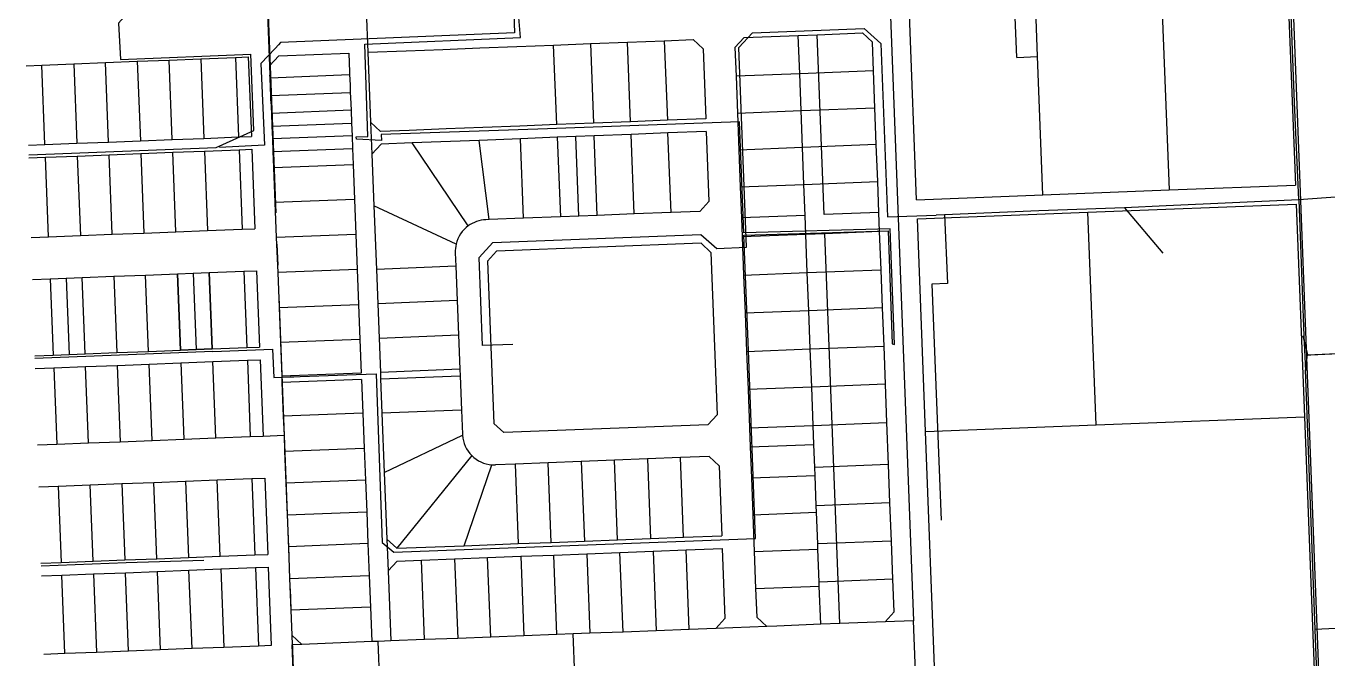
# Model space of a CAD drawing. Extents: x 686362 to 705426, y 5834844 to 5858570.
# Drawn here: x 687311 to 687935, y 5835916 to 5836219 of the extents above; entities that cross this region are included whole.
import ezdxf

# ---------------------------------------------------------------- set-up
doc = ezdxf.new("R2010")
doc.units = 0
doc.header["$LTSCALE"] = 5
doc.linetypes.add('foc-QUARTERLINE', pattern=[33, 25, -3, 2, -3])
for name, color, linetype in [('AS-POWER', 104, 'foc-POWER'), ('F-RW', 190, 'Continuous'), ('L-QSEC', 8, 'foc-QUARTERLINE'), ('L-TITLEDB', 4, 'Continuous')]:
    doc.layers.add(name, color=color, linetype=linetype)
doc.styles.add('foc-LtypeFont', font='ARIALN.TTF', dxfattribs={"height": 7.35})
doc.linetypes.add('foc-POWER', pattern='A,6,-1,["P",foc-LtypeFont,S=0.2,R=0,X=-0.625,Y=-0.75],-1.24,4', length=12.24)

msp = doc.modelspace()

# ---------------------------------------------------------------- linework, layer by layer
at = {"layer": 'AS-POWER', "flags": 128}
for points in [[(687358.546, 5836253.804), (687359.66, 5836224.819), (687355.698, 5836220.376), (687356.552, 5836202.974), (687419.012, 5836205.527)], [(687545.962, 5836238.457), (687544.516, 5836238.414), (687545.263, 5836215.715), (687433.286, 5836211.053), (687432.261, 5836209.962), (687430.586, 5836208.18), (687423.858, 5836201.022), (687425.625, 5836161.903), (687404.062, 5836160.855)], [(687469.57, 5836164.888), (687469.44, 5836165.972), (687474.983, 5836166.126), (687473.53, 5836210.26), (687548.099, 5836213.423), (687545.962, 5836238.457)], [(687918.697, 5836182.307), (687916.877, 5836228.435)], [(687544.414, 5836066.56), (687529.905, 5836066.071), (687528.257, 5836108.113), (687534.897, 5836115.296), (687634.404, 5836119.171), (687642.058, 5836112.409), (687656.24, 5836113.065), (687652.683, 5836208.709), (687659.155, 5836215.749), (687712.583, 5836217.835), (687720.598, 5836210.602), (687723.794, 5836127.608), (687747.114, 5836128.516)], [(687420.527, 5836168.888), (687419.012, 5836205.527)], [(687920.704, 5836135.82), (687918.697, 5836182.307)], [(687402.435, 5836160.791), (687420.527, 5836168.888)], [(687561.017, 5836169.834), (687481.431, 5836166.998), (687481.624, 5836164.228), (687469.57, 5836164.888)], [(687726.122, 5836066.813), (687727.129, 5836066.47), (687725.034, 5836121.883), (687655.077, 5836119.916), (687652.977, 5836173.112), (687561.017, 5836169.834)], [(687312.681, 5836157.264), (687402.435, 5836160.791)], [(688022.543, 5836144.822), (687964.322, 5836138.902), (687920.704, 5836135.82)], [(687796.23, 5836130.493), (687751.138, 5836128.545)], [(687837.329, 5836131.978), (687796.23, 5836130.493)], [(687857.164, 5836132.87), (687837.329, 5836131.978)], [(687837.329, 5836131.978), (687855.656, 5836110.295)], [(687920.704, 5836135.82), (687857.164, 5836132.87)], [(687920.704, 5836135.82), (687923.056, 5836070.633)], [(687751.138, 5836128.545), (687752.519, 5836095.685), (687745.009, 5836095.4), (687749.584, 5835982.506)], [(687751.138, 5836128.545), (687747.114, 5836128.516)], [(687657.19, 5836063.675), (687655.081, 5836118.825), (687724.075, 5836120.97), (687726.122, 5836066.813)], [(687922.715, 5836070.718), (687924.914, 5836061.524), (687926.536, 5836061.601), (687953.101, 5836062.851), (687950.991, 5836102.805)], [(687923.056, 5836070.633), (687923.885, 5836053.854)], [(687400.788, 5836063.123), (687315.606, 5836059.873)], [(687400.788, 5836063.123), (687429.319, 5836064.3), (687430.059, 5836050.801), (687437.849, 5836051.058), (687439.606, 5836051.116), (687442.604, 5836051.217)], [(687575.815, 5835970.494), (687660.634, 5835973.668), (687657.19, 5836063.675)], [(687923.885, 5836053.854), (687924.914, 5836061.524), (687953.101, 5836062.851)], [(687442.604, 5836051.217), (687469.368, 5836052.191)], [(687469.368, 5836052.191), (687479.055, 5836052.545), (687481.935, 5835971.718), (687487.454, 5835967.189), (687575.815, 5835970.494)], [(687923.769, 5836054.443), (687928.453, 5835930.044)], [(687318.586, 5835960.612), (687359.318, 5835962.216)], [(687359.318, 5835962.216), (687396.535, 5835963.363)], [(687955.363, 5835931.465), (687928.453, 5835930.044)], [(687928.453, 5835930.044), (687931.111, 5835858.978)]]:
    msp.add_lwpolyline(points, dxfattribs=at)
at = {"layer": 'F-RW', "flags": 128}
for points in [[(687693.497, 5836128.715), (687690.196, 5836214.797)], [(687719.688, 5836129.734), (687693.497, 5836128.715)], [(687684.365, 5836128.359), (687653.899, 5836127.176)], [(687701.005, 5835932.962), (687693.847, 5836119.582)], [(687658.099, 5836017.509), (687688.572, 5836018.689)]]:
    msp.add_lwpolyline(points, dxfattribs=at)
at = {"layer": 'L-QSEC', "flags": 128}
msp.add_lwpolyline([(687381.643, 5837408.534), (687443.526, 5835802.102)], dxfattribs=at)
at = {"layer": 'L-TITLEDB', "flags": 128}
for points in [[(687916.865, 5836256.188), (687932.768, 5835843.785)], [(687724.754, 5836236.276), (687736.329, 5835934.313)], [(687785.67, 5836203.953), (687784.633, 5836230.944)], [(687785.67, 5836203.953), (687784.633, 5836230.944)], [(687795.66, 5836204.339), (687794.623, 5836231.33)], [(687795.66, 5836204.339), (687794.623, 5836231.33)], [(687855.064, 5836233.668), (687858.652, 5836140.503)], [(687915.685, 5836231.435), (687919.102, 5836142.825)], [(687427.051, 5836224.659), (687428.013, 5836199.989)], [(687474.265, 5836226.502), (687475.048, 5836206.402)], [(687737.752, 5836135.858), (687734.357, 5836224.424)], [(687581.639, 5836210.561), (687599.303, 5836211.251)], [(687599.303, 5836211.251), (687616.966, 5836211.94)], [(687600.793, 5836173.177), (687599.303, 5836211.251)], [(687616.966, 5836211.94), (687630.811, 5836212.48)], [(687616.966, 5836211.94), (687618.457, 5836173.865)], [(687630.811, 5836212.48), (687635.555, 5836208.089)], [(687650.778, 5836208.685), (687655.169, 5836213.43)], [(687650.778, 5836208.685), (687655.169, 5836213.43)], [(687655.169, 5836213.43), (687681.064, 5836214.441)], [(687655.169, 5836213.43), (687681.064, 5836214.441)], [(687681.064, 5836214.441), (687690.196, 5836214.797)], [(687681.064, 5836214.441), (687690.196, 5836214.797)], [(687681.765, 5836196.159), (687681.064, 5836214.441)], [(687690.196, 5836214.797), (687711.82, 5836215.64)], [(687690.196, 5836214.797), (687711.82, 5836215.64)], [(687711.82, 5836215.64), (687716.563, 5836211.249)], [(687711.82, 5836215.64), (687716.563, 5836211.249)], [(687717.089, 5836197.536), (687716.563, 5836211.249)], [(687717.089, 5836197.536), (687716.563, 5836211.249)], [(687428.013, 5836199.989), (687432.404, 5836204.738)], [(687428.013, 5836199.989), (687432.404, 5836204.738)], [(687432.404, 5836204.738), (687465.911, 5836206.046)], [(687432.404, 5836204.738), (687465.911, 5836206.046)], [(687465.911, 5836206.046), (687466.268, 5836196.907)], [(687465.911, 5836206.046), (687466.268, 5836196.907)], [(687475.048, 5836206.402), (687493.321, 5836207.115)], [(687475.048, 5836206.402), (687493.321, 5836207.115)], [(687475.048, 5836206.402), (687476.354, 5836172.902)], [(687475.048, 5836206.402), (687476.354, 5836172.902)], [(687493.321, 5836207.115), (687510.984, 5836207.804)], [(687493.321, 5836207.115), (687510.984, 5836207.804)], [(687510.984, 5836207.804), (687528.648, 5836208.493)], [(687510.984, 5836207.804), (687528.648, 5836208.493)], [(687528.648, 5836208.493), (687546.312, 5836209.183)], [(687528.648, 5836208.493), (687546.312, 5836209.183)], [(687546.312, 5836209.183), (687563.975, 5836209.872)], [(687546.312, 5836209.183), (687563.975, 5836209.872)], [(687563.975, 5836209.872), (687581.639, 5836210.561)], [(687565.464, 5836171.8), (687563.975, 5836209.872)], [(687565.464, 5836171.8), (687563.975, 5836209.872)], [(687581.639, 5836210.561), (687583.128, 5836172.488)], [(687635.555, 5836208.089), (687636.838, 5836174.582)], [(687650.778, 5836208.685), (687651.303, 5836194.974)], [(687650.778, 5836208.685), (687651.303, 5836194.974)], [(687311.398, 5836199.995), (687318.988, 5836200.292)], [(687318.988, 5836200.292), (687334.211, 5836200.89)], [(687320.472, 5836162.233), (687318.988, 5836200.292)], [(687334.211, 5836200.89), (687349.434, 5836201.487)], [(687334.211, 5836200.89), (687335.696, 5836162.83)], [(687349.434, 5836201.487), (687364.657, 5836202.083)], [(687350.919, 5836163.426), (687349.434, 5836201.487)], [(687364.657, 5836202.083), (687379.88, 5836202.68)], [(687364.657, 5836202.083), (687366.141, 5836164.023)], [(687379.88, 5836202.68), (687395.104, 5836203.276)], [(687381.365, 5836164.619), (687379.88, 5836202.68)], [(687395.104, 5836203.276), (687411.695, 5836203.927)], [(687395.104, 5836203.276), (687396.588, 5836165.217)], [(687411.695, 5836203.927), (687417.785, 5836204.166)], [(687411.695, 5836203.927), (687413.179, 5836165.867)], [(687411.695, 5836203.927), (687413.179, 5836165.867)], [(687417.785, 5836204.166), (687419.269, 5836166.106)], [(687428.013, 5836199.989), (687428.191, 5836195.42)], [(687428.013, 5836199.989), (687428.191, 5836195.42)], [(687785.67, 5836203.953), (687795.66, 5836204.339)], [(687785.67, 5836203.953), (687795.66, 5836204.339)], [(687798.202, 5836138.181), (687795.66, 5836204.339)], [(687428.191, 5836195.42), (687428.238, 5836194.205)], [(687428.238, 5836194.205), (687428.191, 5836195.42)], [(687428.238, 5836194.205), (687466.316, 5836195.696)], [(687428.238, 5836194.205), (687428.429, 5836189.329)], [(687428.429, 5836189.329), (687428.238, 5836194.205)], [(687466.268, 5836196.907), (687466.316, 5836195.696)], [(687466.268, 5836196.907), (687466.316, 5836195.696)], [(687466.316, 5836195.696), (687466.506, 5836190.816)], [(687466.316, 5836195.696), (687466.506, 5836190.816)], [(687681.765, 5836196.159), (687651.303, 5836194.974)], [(687651.303, 5836194.974), (687651.98, 5836177.302)], [(687651.303, 5836194.974), (687651.98, 5836177.302)], [(687717.089, 5836197.536), (687681.765, 5836196.159)], [(687682.443, 5836178.488), (687681.765, 5836196.159)], [(687717.767, 5836179.863), (687717.089, 5836197.536)], [(687717.767, 5836179.863), (687717.089, 5836197.536)], [(687428.429, 5836189.329), (687428.571, 5836185.675)], [(687428.571, 5836185.675), (687428.429, 5836189.329)], [(687428.571, 5836185.675), (687466.648, 5836187.166)], [(687466.506, 5836190.816), (687466.648, 5836187.166)], [(687466.506, 5836190.816), (687466.648, 5836187.166)], [(687466.648, 5836187.166), (687466.743, 5836184.724)], [(687466.648, 5836187.166), (687466.743, 5836184.724)], [(687428.571, 5836185.675), (687428.666, 5836183.236)], [(687428.666, 5836183.236), (687428.571, 5836185.675)], [(687428.666, 5836183.236), (687428.904, 5836177.145)], [(687428.666, 5836183.236), (687428.904, 5836177.145)], [(687466.743, 5836184.724), (687466.981, 5836178.632)], [(687466.743, 5836184.724), (687466.981, 5836178.632)], [(687682.443, 5836178.488), (687717.767, 5836179.863)], [(687718.444, 5836162.192), (687717.767, 5836179.863)], [(687718.444, 5836162.192), (687717.767, 5836179.863)], [(687466.981, 5836178.632), (687428.904, 5836177.145)], [(687466.981, 5836178.632), (687428.904, 5836177.145)], [(687428.904, 5836177.145), (687429.141, 5836171.053)], [(687428.904, 5836177.145), (687429.141, 5836171.053)], [(687466.981, 5836178.632), (687467.218, 5836172.54)], [(687466.981, 5836178.632), (687467.218, 5836172.54)], [(687618.457, 5836173.865), (687600.793, 5836173.177)], [(687636.838, 5836174.582), (687618.457, 5836173.865)], [(687651.98, 5836177.302), (687682.443, 5836178.488)], [(687651.98, 5836177.302), (687652.656, 5836159.632)], [(687651.98, 5836177.302), (687652.656, 5836159.632)], [(687683.12, 5836160.817), (687682.443, 5836178.488)], [(687429.141, 5836171.053), (687467.218, 5836172.54)], [(687429.141, 5836171.053), (687429.379, 5836164.962)], [(687429.141, 5836171.053), (687429.379, 5836164.962)], [(687467.218, 5836172.54), (687467.456, 5836166.449)], [(687467.218, 5836172.54), (687467.456, 5836166.449)], [(687476.354, 5836172.902), (687481.101, 5836168.512)], [(687476.354, 5836172.902), (687481.101, 5836168.512)], [(687476.354, 5836172.902), (687476.948, 5836157.674)], [(687494.806, 5836169.046), (687481.101, 5836168.512)], [(687494.806, 5836169.046), (687481.101, 5836168.512)], [(687512.471, 5836169.734), (687494.806, 5836169.046)], [(687512.471, 5836169.734), (687494.806, 5836169.046)], [(687530.135, 5836170.423), (687512.471, 5836169.734)], [(687530.135, 5836170.423), (687512.471, 5836169.734)], [(687547.8, 5836171.111), (687530.135, 5836170.423)], [(687547.8, 5836171.111), (687530.135, 5836170.423)], [(687565.464, 5836171.8), (687547.8, 5836171.111)], [(687565.464, 5836171.8), (687547.8, 5836171.111)], [(687583.128, 5836172.488), (687565.464, 5836171.8)], [(687600.793, 5836173.177), (687583.128, 5836172.488)], [(687601.043, 5836167.086), (687583.38, 5836166.398)], [(687618.706, 5836167.775), (687601.043, 5836167.086)], [(687602.534, 5836129.014), (687601.043, 5836167.086)], [(687637.071, 5836168.491), (687618.706, 5836167.775)], [(687620.199, 5836129.702), (687618.706, 5836167.775)], [(687637.071, 5836168.491), (687638.354, 5836134.983)], [(687312.541, 5836161.922), (687320.472, 5836162.233)], [(687320.472, 5836162.233), (687335.696, 5836162.83)], [(687335.696, 5836162.83), (687350.919, 5836163.426)], [(687350.919, 5836163.426), (687366.141, 5836164.023)], [(687366.141, 5836164.023), (687381.365, 5836164.619)], [(687381.365, 5836164.619), (687396.588, 5836165.217)], [(687396.588, 5836165.217), (687413.179, 5836165.867)], [(687413.179, 5836165.867), (687419.269, 5836166.106)], [(687467.456, 5836166.449), (687429.379, 5836164.962)], [(687429.379, 5836164.962), (687429.616, 5836158.87)], [(687429.379, 5836164.962), (687429.616, 5836158.87)], [(687467.456, 5836166.449), (687467.693, 5836160.356)], [(687467.456, 5836166.449), (687467.693, 5836160.356)], [(687476.948, 5836157.674), (687481.337, 5836162.421)], [(687496.287, 5836163.003), (687481.337, 5836162.421)], [(687528.261, 5836164.249), (687496.287, 5836163.003)], [(687523.116, 5836123.309), (687496.287, 5836163.003)], [(687548.056, 5836165.021), (687528.261, 5836164.249)], [(687533.148, 5836126.31), (687528.261, 5836164.249)], [(687565.719, 5836165.71), (687548.056, 5836165.021)], [(687549.54, 5836126.949), (687548.056, 5836165.021)], [(687574.589, 5836166.055), (687565.719, 5836165.71)], [(687574.589, 5836166.055), (687565.719, 5836165.71)], [(687565.719, 5836165.71), (687567.205, 5836127.637)], [(687565.719, 5836165.71), (687567.205, 5836127.637)], [(687583.38, 5836166.398), (687574.589, 5836166.055)], [(687583.38, 5836166.398), (687574.589, 5836166.055)], [(687576.072, 5836127.982), (687574.589, 5836166.055)], [(687584.869, 5836128.325), (687583.38, 5836166.398)], [(687584.869, 5836128.325), (687583.38, 5836166.398)], [(687683.12, 5836160.817), (687652.656, 5836159.632)], [(687718.444, 5836162.192), (687683.12, 5836160.817)], [(687683.798, 5836143.145), (687683.12, 5836160.817)], [(687719.121, 5836144.521), (687718.444, 5836162.192)], [(687719.121, 5836144.521), (687718.444, 5836162.192)], [(687312.724, 5836155.829), (687320.71, 5836156.142)], [(687320.71, 5836156.142), (687335.934, 5836156.738)], [(687322.196, 5836118.082), (687320.71, 5836156.142)], [(687335.934, 5836156.738), (687351.157, 5836157.336)], [(687335.934, 5836156.738), (687337.418, 5836118.678)], [(687351.157, 5836157.336), (687366.379, 5836157.932)], [(687352.641, 5836119.276), (687351.157, 5836157.336)], [(687366.379, 5836157.932), (687381.601, 5836158.528)], [(687366.379, 5836157.932), (687367.864, 5836119.872)], [(687381.601, 5836158.528), (687396.825, 5836159.125)], [(687383.087, 5836120.468), (687381.601, 5836158.528)], [(687396.825, 5836159.125), (687413.416, 5836159.776)], [(687396.825, 5836159.125), (687398.31, 5836121.065)], [(687413.416, 5836159.776), (687419.507, 5836160.014)], [(687413.416, 5836159.776), (687414.901, 5836121.716)], [(687413.416, 5836159.776), (687414.901, 5836121.716)], [(687419.507, 5836160.014), (687420.992, 5836121.954)], [(687429.616, 5836158.87), (687467.693, 5836160.356)], [(687429.616, 5836158.87), (687429.913, 5836151.256)], [(687429.616, 5836158.87), (687429.913, 5836151.256)], [(687467.693, 5836160.356), (687467.99, 5836152.741)], [(687467.693, 5836160.356), (687467.99, 5836152.741)], [(687476.948, 5836157.674), (687477.911, 5836132.96)], [(687476.948, 5836157.674), (687477.911, 5836132.96)], [(687652.656, 5836159.632), (687653.333, 5836141.962)], [(687652.656, 5836159.632), (687653.333, 5836141.962)], [(687429.913, 5836151.256), (687467.99, 5836152.741)], [(687429.913, 5836151.256), (687467.99, 5836152.741)], [(687429.913, 5836151.256), (687430.567, 5836134.503)], [(687429.913, 5836151.256), (687430.567, 5836134.503)], [(687467.99, 5836152.741), (687468.644, 5836135.989)], [(687653.333, 5836141.962), (687683.798, 5836143.145)], [(687683.798, 5836143.145), (687719.121, 5836144.521)], [(687684.365, 5836128.359), (687683.798, 5836143.145)], [(687719.688, 5836129.734), (687719.121, 5836144.521)], [(687719.688, 5836129.734), (687719.121, 5836144.521)], [(687858.652, 5836140.503), (687919.102, 5836142.825)], [(687468.644, 5836135.989), (687430.567, 5836134.503)], [(687468.644, 5836135.989), (687469.297, 5836119.235)], [(687653.333, 5836141.962), (687653.899, 5836127.176)], [(687653.333, 5836141.962), (687653.899, 5836127.176)], [(687737.752, 5836135.858), (687798.202, 5836138.181)], [(687798.202, 5836138.181), (687858.652, 5836140.503)], [(687430.567, 5836134.503), (687431.22, 5836117.752)], [(687430.567, 5836134.503), (687431.22, 5836117.752)], [(687477.911, 5836132.96), (687479.099, 5836102.505)], [(687517.321, 5836114.616), (687477.911, 5836132.96)], [(687477.911, 5836132.96), (687479.099, 5836102.505)], [(687620.199, 5836129.702), (687602.534, 5836129.014)], [(687633.964, 5836130.238), (687620.199, 5836129.702)], [(687638.354, 5836134.983), (687633.964, 5836130.238)], [(687720.038, 5836120.601), (687719.688, 5836129.734)], [(687720.038, 5836120.601), (687719.688, 5836129.734)], [(687738.102, 5836126.722), (687819.787, 5836129.86)], [(687738.102, 5836126.722), (687819.787, 5836129.86)], [(687819.787, 5836129.86), (687919.454, 5836133.687)], [(687819.787, 5836129.86), (687919.454, 5836133.687)], [(687823.698, 5836028.104), (687819.787, 5836129.86)], [(687919.454, 5836133.687), (687923.378, 5836031.933)], [(687919.454, 5836133.687), (687923.378, 5836031.933)], [(687533.148, 5836126.31), (687531.531, 5836126.248)], [(687549.54, 5836126.949), (687533.148, 5836126.31)], [(687567.205, 5836127.637), (687549.54, 5836126.949)], [(687576.072, 5836127.982), (687567.205, 5836127.637)], [(687576.072, 5836127.982), (687567.205, 5836127.637)], [(687584.869, 5836128.325), (687576.072, 5836127.982)], [(687584.869, 5836128.325), (687576.072, 5836127.982)], [(687602.534, 5836129.014), (687584.869, 5836128.325)], [(687653.899, 5836127.176), (687654.249, 5836118.042)], [(687653.899, 5836127.176), (687654.249, 5836118.042)], [(687684.716, 5836119.227), (687684.365, 5836128.359)], [(687742.002, 5836024.965), (687738.102, 5836126.722)], [(687742.002, 5836024.965), (687738.102, 5836126.722)], [(687313.867, 5836117.756), (687322.196, 5836118.082)], [(687322.196, 5836118.082), (687337.418, 5836118.678)], [(687337.418, 5836118.678), (687352.641, 5836119.276)], [(687352.641, 5836119.276), (687367.864, 5836119.872)], [(687367.864, 5836119.872), (687383.087, 5836120.468)], [(687383.087, 5836120.468), (687398.31, 5836121.065)], [(687398.31, 5836121.065), (687414.901, 5836121.716)], [(687414.901, 5836121.716), (687420.992, 5836121.954)], [(687469.297, 5836119.235), (687431.22, 5836117.752)], [(687431.22, 5836117.752), (687431.874, 5836100.999)], [(687431.22, 5836117.752), (687431.874, 5836100.999)], [(687469.297, 5836119.235), (687469.95, 5836102.483)], [(687684.716, 5836119.227), (687654.249, 5836118.042)], [(687654.249, 5836118.042), (687654.949, 5836099.763)], [(687654.249, 5836118.042), (687654.949, 5836099.763)], [(687693.847, 5836119.582), (687684.716, 5836119.227)], [(687685.417, 5836100.946), (687684.716, 5836119.227)], [(687720.038, 5836120.601), (687693.847, 5836119.582)], [(687720.737, 5836102.32), (687720.038, 5836120.601)], [(687720.737, 5836102.32), (687720.038, 5836120.601)], [(687532.309, 5836106.451), (687536.696, 5836111.197)], [(687634.546, 5836115.009), (687536.696, 5836111.197)], [(687634.546, 5836115.009), (687639.287, 5836110.615)], [(687516.903, 5836110.43), (687517.156, 5836103.988)], [(687532.309, 5836106.451), (687535.357, 5836028.722)], [(687639.287, 5836110.615), (687642.265, 5836032.88)], [(687330.593, 5836098.282), (687338.202, 5836098.579)], [(687338.202, 5836098.579), (687353.425, 5836099.175)], [(687339.629, 5836062.044), (687338.202, 5836098.579)], [(687353.425, 5836099.175), (687368.648, 5836099.772)], [(687353.425, 5836099.175), (687354.851, 5836062.641)], [(687368.648, 5836099.772), (687383.87, 5836100.369)], [(687370.073, 5836063.239), (687368.648, 5836099.772)], [(687383.87, 5836100.369), (687391.481, 5836100.667)], [(687383.87, 5836100.369), (687391.481, 5836100.667)], [(687383.87, 5836100.369), (687385.296, 5836063.835)], [(687385.296, 5836063.835), (687383.87, 5836100.369)], [(687391.481, 5836100.667), (687399.093, 5836100.964)], [(687391.481, 5836100.667), (687399.093, 5836100.964)], [(687391.481, 5836100.667), (687392.908, 5836064.133)], [(687399.093, 5836100.964), (687415.685, 5836101.615)], [(687400.518, 5836064.431), (687399.093, 5836100.964)], [(687399.093, 5836100.964), (687400.518, 5836064.431)], [(687415.685, 5836101.615), (687421.776, 5836101.854)], [(687415.685, 5836101.615), (687417.11, 5836065.081)], [(687415.685, 5836101.615), (687417.11, 5836065.081)], [(687421.776, 5836101.854), (687423.2, 5836065.319)], [(687469.95, 5836102.483), (687431.874, 5836100.999)], [(687431.874, 5836100.999), (687432.527, 5836084.247)], [(687431.874, 5836100.999), (687432.527, 5836084.247)], [(687469.95, 5836102.483), (687470.603, 5836085.731)], [(687517.156, 5836103.988), (687479.099, 5836102.505)], [(687479.099, 5836102.505), (687479.74, 5836086.06)], [(687479.099, 5836102.505), (687479.74, 5836086.06)], [(687517.156, 5836103.988), (687517.801, 5836087.541)], [(687654.949, 5836099.763), (687685.417, 5836100.946)], [(687654.949, 5836099.763), (687655.649, 5836081.482)], [(687654.949, 5836099.763), (687655.649, 5836081.482)], [(687685.417, 5836100.946), (687720.737, 5836102.32)], [(687686.118, 5836082.665), (687685.417, 5836100.946)], [(687721.439, 5836084.037), (687720.737, 5836102.32)], [(687721.439, 5836084.037), (687720.737, 5836102.32)], [(687314.471, 5836097.649), (687322.98, 5836097.983)], [(687322.98, 5836097.983), (687330.593, 5836098.282)], [(687322.98, 5836097.983), (687324.406, 5836061.449)], [(687330.593, 5836098.282), (687332.019, 5836061.747)], [(687517.801, 5836087.541), (687479.74, 5836086.06)], [(687479.74, 5836086.06), (687480.381, 5836069.613)], [(687479.74, 5836086.06), (687480.381, 5836069.613)], [(687517.801, 5836087.541), (687518.445, 5836071.094)], [(687432.527, 5836084.247), (687470.603, 5836085.731)], [(687432.527, 5836084.247), (687433.18, 5836067.496)], [(687432.527, 5836084.247), (687433.18, 5836067.496)], [(687470.603, 5836085.731), (687471.256, 5836068.977)], [(687686.118, 5836082.665), (687655.649, 5836081.482)], [(687655.649, 5836081.482), (687656.349, 5836063.202)], [(687655.649, 5836081.482), (687656.349, 5836063.202)], [(687721.439, 5836084.037), (687686.118, 5836082.665)], [(687686.819, 5836064.383), (687686.118, 5836082.665)], [(687722.139, 5836065.757), (687721.439, 5836084.037)], [(687722.139, 5836065.757), (687721.439, 5836084.037)], [(687471.256, 5836068.977), (687433.18, 5836067.496)], [(687433.18, 5836067.496), (687433.81, 5836051.352)], [(687433.18, 5836067.496), (687433.81, 5836051.352)], [(687471.256, 5836068.977), (687471.885, 5836052.834)], [(687480.381, 5836069.613), (687518.445, 5836071.094)], [(687480.381, 5836069.613), (687481.022, 5836053.168)], [(687480.381, 5836069.613), (687481.022, 5836053.168)], [(687518.445, 5836071.094), (687519.09, 5836054.648)], [(687315.569, 5836061.103), (687324.406, 5836061.449)], [(687324.406, 5836061.449), (687332.019, 5836061.747)], [(687332.019, 5836061.747), (687339.629, 5836062.044)], [(687339.629, 5836062.044), (687354.851, 5836062.641)], [(687354.851, 5836062.641), (687370.073, 5836063.239)], [(687370.073, 5836063.239), (687385.296, 5836063.835)], [(687385.296, 5836063.835), (687392.908, 5836064.133)], [(687392.908, 5836064.133), (687385.296, 5836063.835)], [(687392.908, 5836064.133), (687400.518, 5836064.431)], [(687400.518, 5836064.431), (687392.908, 5836064.133)], [(687400.518, 5836064.431), (687417.11, 5836065.081)], [(687417.11, 5836065.081), (687423.2, 5836065.319)], [(687656.349, 5836063.202), (687686.819, 5836064.383)], [(687656.349, 5836063.202), (687657.049, 5836044.921)], [(687656.349, 5836063.202), (687657.049, 5836044.921)], [(687686.819, 5836064.383), (687722.139, 5836065.757)], [(687687.52, 5836046.102), (687686.819, 5836064.383)], [(687722.84, 5836047.475), (687722.139, 5836065.757)], [(687722.84, 5836047.475), (687722.139, 5836065.757)], [(687315.752, 5836055.009), (687324.643, 5836055.358)], [(687324.643, 5836055.358), (687339.866, 5836055.954)], [(687324.643, 5836055.358), (687326.069, 5836018.824)], [(687339.866, 5836055.954), (687355.088, 5836056.551)], [(687341.291, 5836019.42), (687339.866, 5836055.954)], [(687355.088, 5836056.551), (687370.311, 5836057.146)], [(687355.088, 5836056.551), (687356.513, 5836020.016)], [(687370.311, 5836057.146), (687385.534, 5836057.744)], [(687371.736, 5836020.613), (687370.311, 5836057.146)], [(687385.534, 5836057.744), (687400.755, 5836058.34)], [(687385.534, 5836057.744), (687386.959, 5836021.21)], [(687400.755, 5836058.34), (687417.347, 5836058.99)], [(687402.181, 5836021.806), (687400.755, 5836058.34)], [(687417.347, 5836058.99), (687423.438, 5836059.229)], [(687417.347, 5836058.99), (687418.772, 5836022.456)], [(687417.347, 5836058.99), (687418.772, 5836022.456)], [(687423.438, 5836059.229), (687424.861, 5836022.695)], [(687471.885, 5836052.834), (687433.81, 5836051.352)], [(687433.81, 5836051.352), (687433.929, 5836048.307)], [(687472.004, 5836049.789), (687433.929, 5836048.307)], [(687472.004, 5836049.789), (687472.633, 5836033.644)], [(687519.09, 5836054.648), (687481.022, 5836053.168)], [(687481.022, 5836053.168), (687481.141, 5836050.123)], [(687481.022, 5836053.168), (687481.141, 5836050.123)], [(687481.141, 5836050.123), (687519.21, 5836051.602)], [(687481.141, 5836050.123), (687481.782, 5836033.677)], [(687481.141, 5836050.123), (687481.782, 5836033.677)], [(687519.09, 5836054.648), (687519.21, 5836051.602)], [(687519.21, 5836051.602), (687519.855, 5836035.155)], [(687433.929, 5836048.307), (687434.558, 5836032.164)], [(687433.929, 5836048.307), (687434.558, 5836032.164)], [(687687.52, 5836046.102), (687657.049, 5836044.921)], [(687657.049, 5836044.921), (687657.749, 5836026.641)], [(687657.049, 5836044.921), (687657.749, 5836026.641)], [(687722.84, 5836047.475), (687687.52, 5836046.102)], [(687688.221, 5836027.822), (687687.52, 5836046.102)], [(687723.54, 5836029.194), (687722.84, 5836047.475)], [(687723.54, 5836029.194), (687722.84, 5836047.475)], [(687472.633, 5836033.644), (687434.558, 5836032.164)], [(687434.558, 5836032.164), (687434.912, 5836023.089)], [(687434.558, 5836032.164), (687434.912, 5836023.089)], [(687472.633, 5836033.644), (687473.286, 5836016.89)], [(687519.855, 5836035.155), (687481.782, 5836033.677)], [(687481.782, 5836033.677), (687482.886, 5836005.339)], [(687481.782, 5836033.677), (687482.886, 5836005.339)], [(687519.855, 5836035.155), (687520.309, 5836023.566)], [(687637.873, 5836028.129), (687642.265, 5836032.88)], [(687823.698, 5836028.104), (687923.378, 5836031.933)], [(687823.698, 5836028.104), (687923.378, 5836031.933)], [(687923.378, 5836031.933), (687928.047, 5835910.867)], [(687535.357, 5836028.722), (687540.103, 5836024.331)], [(687637.873, 5836028.129), (687540.103, 5836024.331)], [(687657.749, 5836026.641), (687688.221, 5836027.822)], [(687657.749, 5836026.641), (687658.099, 5836017.509)], [(687657.749, 5836026.641), (687658.099, 5836017.509)], [(687688.221, 5836027.822), (687723.54, 5836029.194)], [(687688.572, 5836018.689), (687688.221, 5836027.822)], [(687724.307, 5836009.012), (687723.54, 5836029.194)], [(687724.307, 5836009.012), (687723.54, 5836029.194)], [(687742.002, 5836024.965), (687823.698, 5836028.104)], [(687742.002, 5836024.965), (687823.698, 5836028.104)], [(687746.63, 5835903.875), (687742.002, 5836024.965)], [(687316.849, 5836018.462), (687326.069, 5836018.824)], [(687316.849, 5836018.462), (687326.069, 5836018.824)], [(687326.069, 5836018.824), (687341.291, 5836019.42)], [(687326.069, 5836018.824), (687341.291, 5836019.42)], [(687341.291, 5836019.42), (687356.513, 5836020.016)], [(687341.291, 5836019.42), (687356.513, 5836020.016)], [(687356.513, 5836020.016), (687371.736, 5836020.613)], [(687356.513, 5836020.016), (687371.736, 5836020.613)], [(687371.736, 5836020.613), (687386.959, 5836021.21)], [(687371.736, 5836020.613), (687386.959, 5836021.21)], [(687386.959, 5836021.21), (687402.181, 5836021.806)], [(687386.959, 5836021.21), (687402.181, 5836021.806)], [(687402.181, 5836021.806), (687418.772, 5836022.456)], [(687402.181, 5836021.806), (687418.772, 5836022.456)], [(687418.772, 5836022.456), (687424.861, 5836022.695)], [(687424.861, 5836022.695), (687434.912, 5836023.089)], [(687434.912, 5836023.089), (687435.211, 5836015.412)], [(687434.912, 5836023.089), (687435.211, 5836015.412)], [(687482.886, 5836005.339), (687520.335, 5836023.085)], [(687658.099, 5836017.509), (687658.665, 5836002.722)], [(687658.099, 5836017.509), (687658.665, 5836002.722)], [(687688.995, 5836007.651), (687688.572, 5836018.689)], [(687435.211, 5836015.412), (687473.286, 5836016.89)], [(687435.211, 5836015.412), (687435.808, 5836000.189)], [(687435.211, 5836015.412), (687435.808, 5836000.189)], [(687473.286, 5836016.89), (687473.88, 5836001.662)], [(687524.748, 5836013.39), (687488.889, 5835968.987)], [(687608.881, 5836011.751), (687593.045, 5836011.136)], [(687624.716, 5836012.365), (687608.881, 5836011.751)], [(687608.881, 5836011.751), (687610.369, 5835973.682)], [(687638.454, 5836012.894), (687624.716, 5836012.365)], [(687626.197, 5835974.275), (687624.716, 5836012.365)], [(687643.195, 5836008.504), (687638.454, 5836012.894)], [(687482.886, 5836005.339), (687484.141, 5835973.377)], [(687482.886, 5836005.339), (687484.141, 5835973.377)], [(687521.121, 5835970.199), (687534.435, 5836008.955)], [(687545.54, 5836009.288), (687536.133, 5836008.923)], [(687561.376, 5836009.904), (687545.54, 5836009.288)], [(687545.54, 5836009.288), (687547.022, 5835971.226)], [(687577.21, 5836010.52), (687561.376, 5836009.904)], [(687562.862, 5835971.817), (687561.376, 5836009.904)], [(687593.045, 5836011.136), (687577.21, 5836010.52)], [(687577.21, 5836010.52), (687578.697, 5835972.433)], [(687594.524, 5835973.05), (687593.045, 5836011.136)], [(687643.195, 5836008.504), (687644.481, 5835975.005)], [(687724.307, 5836009.012), (687688.995, 5836007.651)], [(687689.139, 5836003.903), (687688.995, 5836007.651)], [(687725.005, 5835990.723), (687724.307, 5836009.012)], [(687725.005, 5835990.723), (687724.307, 5836009.012)], [(687326.853, 5835998.724), (687342.076, 5835999.321)], [(687342.076, 5835999.321), (687357.298, 5835999.917)], [(687343.5, 5835962.813), (687342.076, 5835999.321)], [(687357.298, 5835999.917), (687372.52, 5836000.513)], [(687357.298, 5835999.917), (687358.719, 5835963.4)], [(687372.52, 5836000.513), (687387.746, 5836001.114)], [(687373.952, 5835964.005), (687372.52, 5836000.513)], [(687387.746, 5836001.114), (687402.969, 5836001.708)], [(687387.746, 5836001.114), (687389.174, 5835964.597)], [(687402.969, 5836001.708), (687419.558, 5836002.361)], [(687404.399, 5835965.189), (687402.969, 5836001.708)], [(687419.558, 5836002.361), (687425.649, 5836002.6)], [(687419.558, 5836002.361), (687420.993, 5835965.83)], [(687419.558, 5836002.361), (687420.993, 5835965.83)], [(687425.649, 5836002.6), (687427.085, 5835966.062)], [(687473.88, 5836001.662), (687435.808, 5836000.189)], [(687435.808, 5836000.189), (687436.404, 5835984.965)], [(687435.808, 5836000.189), (687436.404, 5835984.965)], [(687473.88, 5836001.662), (687474.473, 5835986.432)], [(687658.665, 5836002.722), (687689.139, 5836003.903)], [(687658.665, 5836002.722), (687659.342, 5835985.053)], [(687658.665, 5836002.722), (687659.342, 5835985.053)], [(687689.696, 5835989.37), (687689.139, 5836003.903)], [(687317.453, 5835998.355), (687326.853, 5835998.724)], [(687326.853, 5835998.724), (687328.277, 5835962.224)], [(687436.404, 5835984.965), (687474.473, 5835986.432)], [(687474.473, 5835986.432), (687475.078, 5835971.217)], [(687725.005, 5835990.723), (687689.696, 5835989.37)], [(687689.816, 5835986.232), (687689.696, 5835989.37)], [(687725.714, 5835972.46), (687725.005, 5835990.723)], [(687725.714, 5835972.46), (687725.005, 5835990.723)], [(687436.404, 5835984.965), (687437.001, 5835969.742)], [(687436.404, 5835984.965), (687437.001, 5835969.742)], [(687659.342, 5835985.053), (687689.816, 5835986.232)], [(687659.342, 5835985.053), (687660.018, 5835967.382)], [(687659.342, 5835985.053), (687660.018, 5835967.382)], [(687690.397, 5835971.089), (687689.816, 5835986.232)], [(687610.369, 5835973.682), (687626.197, 5835974.275)], [(687626.197, 5835974.275), (687644.481, 5835975.005)], [(687475.078, 5835971.217), (687437.001, 5835969.742)], [(687437.001, 5835969.742), (687437.605, 5835954.506)], [(687437.001, 5835969.742), (687437.605, 5835954.506)], [(687475.078, 5835971.217), (687475.678, 5835955.988)], [(687484.141, 5835973.377), (687488.889, 5835968.987)], [(687484.141, 5835973.377), (687484.746, 5835958.143)], [(687488.889, 5835968.987), (687521.121, 5835970.199)], [(687521.121, 5835970.199), (687547.022, 5835971.226)], [(687547.022, 5835971.226), (687562.862, 5835971.817)], [(687562.862, 5835971.817), (687578.697, 5835972.433)], [(687578.697, 5835972.433), (687594.524, 5835973.05)], [(687594.524, 5835973.05), (687610.369, 5835973.682)], [(687595.715, 5835967.014), (687611.553, 5835967.626)], [(687611.553, 5835967.626), (687627.381, 5835968.219)], [(687611.553, 5835967.626), (687613.05, 5835929.517)], [(687627.381, 5835968.219), (687644.714, 5835968.913)], [(687628.887, 5835930.133), (687627.381, 5835968.219)], [(687644.714, 5835968.913), (687646.004, 5835935.377)], [(687660.018, 5835967.382), (687690.494, 5835968.56)], [(687725.714, 5835972.46), (687690.397, 5835971.089)], [(687690.494, 5835968.56), (687690.397, 5835971.089)], [(687691.098, 5835952.808), (687690.494, 5835968.56)], [(687726.419, 5835954.165), (687725.714, 5835972.46)], [(687726.419, 5835954.165), (687725.714, 5835972.46)], [(687318.549, 5835961.847), (687328.277, 5835962.224)], [(687328.277, 5835962.224), (687343.5, 5835962.813)], [(687343.5, 5835962.813), (687358.719, 5835963.4)], [(687358.719, 5835963.4), (687373.952, 5835964.005)], [(687373.952, 5835964.005), (687389.174, 5835964.597)], [(687389.174, 5835964.597), (687404.399, 5835965.189)], [(687404.399, 5835965.189), (687420.993, 5835965.83)], [(687420.993, 5835965.83), (687427.085, 5835966.062)], [(687484.746, 5835958.143), (687489.138, 5835962.885)], [(687489.138, 5835962.885), (687500.71, 5835963.335)], [(687500.71, 5835963.335), (687516.522, 5835963.935)], [(687502.204, 5835925.267), (687500.71, 5835963.335)], [(687516.522, 5835963.935), (687532.383, 5835964.562)], [(687516.522, 5835963.935), (687518.037, 5835925.863)], [(687532.383, 5835964.562), (687548.203, 5835965.173)], [(687533.872, 5835926.466), (687532.383, 5835964.562)], [(687548.203, 5835965.173), (687564.047, 5835965.76)], [(687548.203, 5835965.173), (687549.706, 5835927.073)], [(687564.047, 5835965.76), (687579.882, 5835966.375)], [(687565.539, 5835927.676), (687564.047, 5835965.76)], [(687579.882, 5835966.375), (687595.715, 5835967.014)], [(687579.882, 5835966.375), (687581.375, 5835928.283)], [(687597.212, 5835928.896), (687595.715, 5835967.014)], [(687660.018, 5835967.382), (687660.695, 5835949.711)], [(687660.018, 5835967.382), (687660.695, 5835949.711)], [(687318.732, 5835955.754), (687328.514, 5835956.133)], [(687328.514, 5835956.133), (687343.737, 5835956.722)], [(687329.981, 5835918.565), (687328.514, 5835956.133)], [(687343.737, 5835956.722), (687358.96, 5835957.313)], [(687343.737, 5835956.722), (687345.205, 5835919.163)], [(687358.96, 5835957.313), (687374.191, 5835957.916)], [(687360.431, 5835919.761), (687358.96, 5835957.313)], [(687374.191, 5835957.916), (687389.413, 5835958.509)], [(687374.191, 5835957.916), (687375.656, 5835920.359)], [(687389.413, 5835958.509), (687404.637, 5835959.099)], [(687390.881, 5835920.957), (687389.413, 5835958.509)], [(687404.637, 5835959.099), (687421.231, 5835959.742)], [(687404.637, 5835959.099), (687406.104, 5835921.554)], [(687421.231, 5835959.742), (687427.324, 5835959.975)], [(687421.231, 5835959.742), (687422.703, 5835922.203)], [(687421.231, 5835959.742), (687422.703, 5835922.203)], [(687427.324, 5835959.975), (687428.796, 5835922.436)], [(687437.605, 5835954.506), (687475.678, 5835955.988)], [(687475.678, 5835955.988), (687476.279, 5835940.756)], [(687484.746, 5835958.143), (687486.064, 5835924.646)], [(687484.746, 5835958.143), (687486.064, 5835924.646)], [(687437.605, 5835954.506), (687438.199, 5835939.285)], [(687437.605, 5835954.506), (687438.199, 5835939.285)], [(687660.695, 5835949.711), (687691.171, 5835950.889)], [(687660.695, 5835949.711), (687661.226, 5835935.971)], [(687660.695, 5835949.711), (687661.226, 5835935.971)], [(687726.419, 5835954.165), (687691.098, 5835952.808)], [(687691.171, 5835950.889), (687691.098, 5835952.808)], [(687691.872, 5835932.607), (687691.171, 5835950.889)], [(687727.018, 5835938.527), (687726.419, 5835954.165)], [(687727.018, 5835938.527), (687726.419, 5835954.165)], [(687476.279, 5835940.756), (687438.199, 5835939.285)], [(687438.199, 5835939.285), (687438.664, 5835927.398)], [(687438.199, 5835939.285), (687438.664, 5835927.398)], [(687476.279, 5835940.756), (687476.928, 5835924.294)], [(687722.624, 5835933.779), (687727.018, 5835938.527)], [(687722.624, 5835933.779), (687727.018, 5835938.527)], [(687641.609, 5835930.628), (687628.887, 5835930.133)], [(687641.609, 5835930.628), (687628.887, 5835930.133)], [(687641.609, 5835930.628), (687646.004, 5835935.377)], [(687665.974, 5835931.576), (687641.609, 5835930.628)], [(687661.226, 5835935.971), (687665.974, 5835931.576)], [(687661.226, 5835935.971), (687665.974, 5835931.576)], [(687670.848, 5835931.766), (687665.974, 5835931.576)], [(687670.848, 5835931.766), (687665.974, 5835931.576)], [(687691.872, 5835932.607), (687670.848, 5835931.766)], [(687691.872, 5835932.607), (687670.848, 5835931.766)], [(687701.005, 5835932.962), (687691.872, 5835932.607)], [(687701.005, 5835932.962), (687691.872, 5835932.607)], [(687722.624, 5835933.779), (687701.005, 5835932.962)], [(687722.624, 5835933.779), (687701.005, 5835932.962)], [(687736.329, 5835934.313), (687722.624, 5835933.779)], [(687740.358, 5835828.8), (687736.329, 5835934.313)], [(687438.664, 5835927.398), (687443.413, 5835923.007)], [(687438.664, 5835927.398), (687438.842, 5835922.832)], [(687476.928, 5835924.294), (687443.413, 5835923.007)], [(687476.928, 5835924.294), (687443.413, 5835923.007)], [(687479.966, 5835924.409), (687476.928, 5835924.294)], [(687486.064, 5835924.646), (687479.966, 5835924.409)], [(687480.76, 5835904.309), (687479.966, 5835924.409)], [(687502.204, 5835925.267), (687486.064, 5835924.646)], [(687502.204, 5835925.267), (687486.064, 5835924.646)], [(687518.037, 5835925.863), (687502.204, 5835925.267)], [(687518.037, 5835925.863), (687502.204, 5835925.267)], [(687533.872, 5835926.466), (687518.037, 5835925.863)], [(687533.872, 5835926.466), (687518.037, 5835925.863)], [(687549.706, 5835927.073), (687533.872, 5835926.466)], [(687549.706, 5835927.073), (687533.872, 5835926.466)], [(687565.539, 5835927.676), (687549.706, 5835927.073)], [(687565.539, 5835927.676), (687549.706, 5835927.073)], [(687573.283, 5835927.971), (687565.539, 5835927.676)], [(687573.283, 5835927.971), (687565.539, 5835927.676)], [(687581.375, 5835928.283), (687573.283, 5835927.971)], [(687581.375, 5835928.283), (687573.283, 5835927.971)], [(687574.054, 5835907.86), (687573.283, 5835927.971)], [(687597.212, 5835928.896), (687581.375, 5835928.283)], [(687597.212, 5835928.896), (687581.375, 5835928.283)], [(687613.05, 5835929.517), (687597.212, 5835928.896)], [(687613.05, 5835929.517), (687597.212, 5835928.896)], [(687628.887, 5835930.133), (687613.05, 5835929.517)], [(687628.887, 5835930.133), (687613.05, 5835929.517)], [(687329.981, 5835918.565), (687319.861, 5835918.171)], [(687345.205, 5835919.163), (687329.981, 5835918.565)], [(687360.431, 5835919.761), (687345.205, 5835919.163)], [(687375.656, 5835920.359), (687360.431, 5835919.761)], [(687390.881, 5835920.957), (687375.656, 5835920.359)], [(687406.104, 5835921.554), (687390.881, 5835920.957)], [(687422.703, 5835922.203), (687406.104, 5835921.554)], [(687428.796, 5835922.436), (687422.703, 5835922.203)], [(687443.413, 5835923.007), (687438.842, 5835922.832)], [(687439.628, 5835902.743), (687438.842, 5835922.832)]]:
    msp.add_lwpolyline(points, dxfattribs=at)
for points in [[(687531.531, 5836126.248, 0.1493823), (687523.116, 5836123.309)], [(687523.116, 5836123.309, 0.1767212), (687517.321, 5836114.616)], [(687517.321, 5836114.616, 0.0692637), (687516.903, 5836110.43)], [(687520.309, 5836023.566, 0.0084193), (687520.335, 5836023.085)], [(687520.335, 5836023.085, 0.1802298), (687524.748, 5836013.39)], [(687524.748, 5836013.39, 0.1804442), (687534.435, 5836008.955)], [(687534.435, 5836008.955, 0.0283037), (687536.133, 5836008.923)]]:
    msp.add_lwpolyline(points, format="xyb", dxfattribs=at)

doc.saveas('drawing.dxf')
